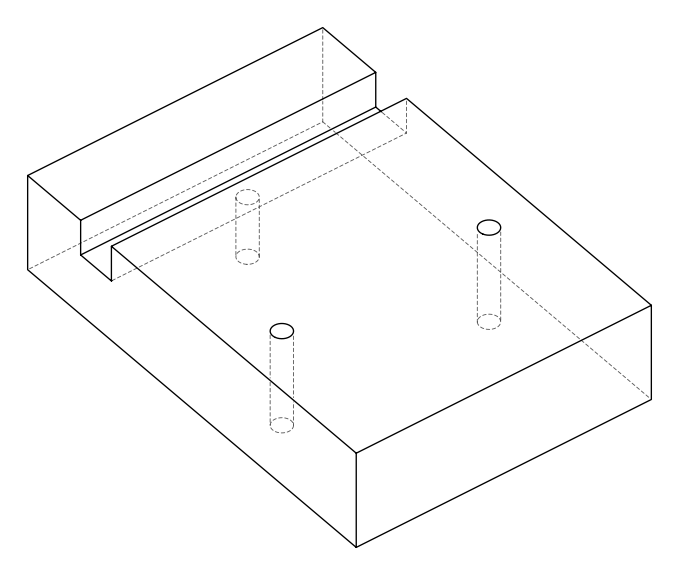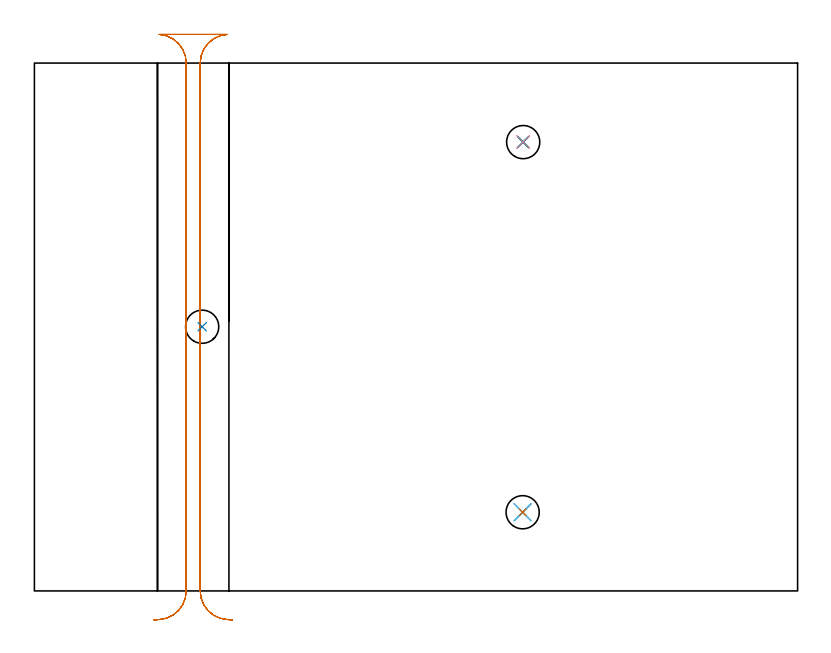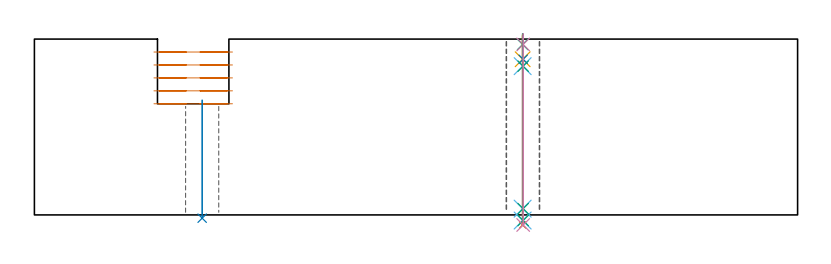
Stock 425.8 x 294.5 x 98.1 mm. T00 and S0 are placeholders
(PLAN: 10 operations, 8 tool changes, 9.7 min)
(1 MILL_RECTANGULAR_SLOT | SLOT_RECTANGULAR | UGT0201_004 | Follow Part, ap 8, ae 75% | 7.38 min | 423365 mm3)
(2 INDEXABLE_INSERT_DRILL_THROUGH_HOLE_FROM_SOLID | STEP1HOLE | NXT0302_008 | 0.27 min | 16633 mm3)
(3 SPOT_DRILL | STEP1HOLE_1 | NXT0321_9005460120000 | 0.05 min | 6 mm3)
(4 SPOT_DRILL_1 | STEP1HOLE_2 | NXT0321_9005460120000 | 0.05 min | 301 mm3)
(5 DRILL_BLIND_HOLE_INTO_CENTER | STEP1HOLE_1 | NXT0301_046 | 0.05 min | 293 mm3)
(6 GUN_DRILL_THROUGH_HOLE | STEP1HOLE_1 | UGT0307_003 | 0.49 min | 3341 mm3)
(7 SPADE_DRILL_TO_ENLARGE_THROUGH_HOLE | STEP1HOLE_1 | UGT0306_009 | 0.42 min | 22501 mm3)
(8 DRILL_BLIND_HOLE_INTO_CENTER_1 | STEP1HOLE_2 | NXT0301_046 | 0.05 min | 246 mm3)
(9 GUN_DRILL_THROUGH_HOLE_1 | STEP1HOLE_2 | UGT0307_003 | 0.49 min | 3459 mm3)
(10 SPADE_DRILL_TO_ENLARGE_THROUGH_HOLE_1 | STEP1HOLE_2 | UGT0306_009 | 0.42 min | 22384 mm3)
(TOOL UGT0201_004 | End Mill 32 mm | D32 FL53 Z6)
(TOOL NXT0302_008 | Index. Insert Drill 18.5mm [880-D1850L25-05] | D18.5 PA176 FL93 Z2)
(TOOL NXT0321_9005460120000 | NC Spot Drill, 142deg, 12mm, Carbide, Uncoated | D12 PA142 FL30 Z2)
(TOOL NXT0301_046 | Carbide Drill 7.5mm [860.1-0750-038A1-MM 2214] | D7.5 PA140 FL53 Z2)
(TOOL UGT0307_003 | Gun Drill 7 mm | D7 PA130 FL24 Z1)
(TOOL UGT0306_009 | Spade Drill 18.5mm | D18.5 PA132 FL10 Z2)
(OP 1 MILL_RECTANGULAR_SLOT)
G17 G21 G94 G90
T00 M6
G54
G17 G0 G90 X110.515 Y-16.154 S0 M3
G43 Z108.1 H0
Z90.88
G94 G1 X107.521 Y-15.97 F250.
G2 X92.5 Y0. R16. F500.
G1 Y294.5
G2 X107.521 Y310.47 R16.
G1 Y310.5
X69.679
Y310.47
G2 X84.7 Y294.5 R16.
G1 Y0.
G2 X69.679 Y-15.97 R16.
G1 X66.685 Y-16.154 F250.
G0 X110.515 Z83.66
G1 X107.521 Y-15.97
G2 X92.5 Y0. R16. F500.
G1 Y294.5
G2 X107.521 Y310.47 R16.
G1 Y310.5
X69.679
Y310.47
G2 X84.7 Y294.5 R16.
G1 Y0.
G2 X69.679 Y-15.97 R16.
G1 X66.685 Y-16.154 F250.
G0 X110.515 Z76.44
G1 X107.521 Y-15.97
G2 X92.5 Y0. R16. F500.
G1 Y294.5
G2 X107.521 Y310.47 R16.
G1 Y310.5
X69.679
Y310.47
G2 X84.7 Y294.5 R16.
G1 Y0.
G2 X69.679 Y-15.97 R16.
G1 X66.685 Y-16.154 F250.
G0 X110.515 Z69.22
G1 X107.521 Y-15.97
G2 X92.5 Y0. R16. F500.
G1 Y294.5
G2 X107.521 Y310.47 R16.
G1 Y310.5
X69.679
Y310.47
G2 X84.7 Y294.5 R16.
G1 Y0.
G2 X69.679 Y-15.97 R16.
G1 X66.685 Y-16.154 F250.
G0 X110.515 Z62.
G1 X107.521 Y-15.97
G2 X92.5 Y0. R16. F500.
G1 Y294.5
G2 X107.521 Y310.47 R16.
G1 Y310.5
X69.679
Y310.47
G2 X84.7 Y294.5 R16.
G1 Y0.
G2 X69.679 Y-15.97 R16.
G1 X66.685 Y-16.154 F250.
G0 Z108.1
M5
M2
(OP 2 INDEXABLE_INSERT_DRILL_THROUGH_HOLE_FROM_SOLID)
G17 G21 G94 G90
T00 M6
G54
G17 G0 G90 X93.6 Y147.4 S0 M3
G43 Z108.1 H1
G94 G81 G98 Z-1.823 F250. R64.
G80
M5
M2
(OP 3 SPOT_DRILL)
G17 G21 G94 G90
T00 M6
G54
G17 G0 G90 X272.4 Y43.9 S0 M3
G43 Z108.1 H0
G94 G81 G98 Z95.1 F250. R101.1
G80
M5
M2
(OP 4 SPOT_DRILL_1)
G17 G21 G94 G90
T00 M6
G54
G17 G0 G90 X272.7 Y250.4 S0 M3
G43 Z108.1 H0
G94 G81 G98 Z95.1 F250. R101.1
G80
M5
M2
(OP 5 DRILL_BLIND_HOLE_INTO_CENTER)
G17 G21 G94 G90
T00 M6
G54
G17 G0 G90 X272.4 Y43.9 S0 M3
G43 Z108.1 H1
G94 G81 G98 Z86.85 F250. R100.1
G80
M5
M2
(OP 6 GUN_DRILL_THROUGH_HOLE)
G17 G21 G94 G90
T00 M6
G54
G17 G0 G90 X272.4 Y43.9 M8
G43 Z108.1 H0
Z97.836
S716 M3
G94 G1 Z82.992 F125. M26
G4 X.084
Z3.5 F250.
G4 X.084
Z-3.132 F125.
G4 X.084
M5
M9
G0 Z97.836
Z108.1
M2
(OP 7 SPADE_DRILL_TO_ENLARGE_THROUGH_HOLE)
G17 G21 G94 G90
T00 M6
G54
G17 G0 G90 X272.4 Y43.9 S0 M3
G43 Z108.1 H0
G94 G73 G98 Z-5.618 F250. Q17.286 R100.1
G80
M5
M2
(OP 8 DRILL_BLIND_HOLE_INTO_CENTER_1)
G17 G21 G94 G90
T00 M6
G54
G17 G0 G90 X272.7 Y250.4 S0 M3
G43 Z108.1 H1
G94 G81 G98 Z86.85 F250. R100.1
G80
M5
M2
(OP 9 GUN_DRILL_THROUGH_HOLE_1)
G17 G21 G94 G90
T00 M6
G54
G17 G0 G90 X272.7 Y250.4 M8
G43 Z108.1 H0
Z97.836
S716 M3
G94 G1 Z82.992 F125. M26
G4 X.084
Z3.5 F250.
G4 X.084
Z-3.132 F125.
G4 X.084
M5
M9
G0 Z97.836
Z108.1
M2
(OP 10 SPADE_DRILL_TO_ENLARGE_THROUGH_HOLE_1)
G17 G21 G94 G90
T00 M6
G54
G17 G0 G90 X272.7 Y250.4 S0 M3
G43 Z108.1 H0
G94 G73 G98 Z-5.618 F250. Q17.286 R100.1
G80
M5
M2
